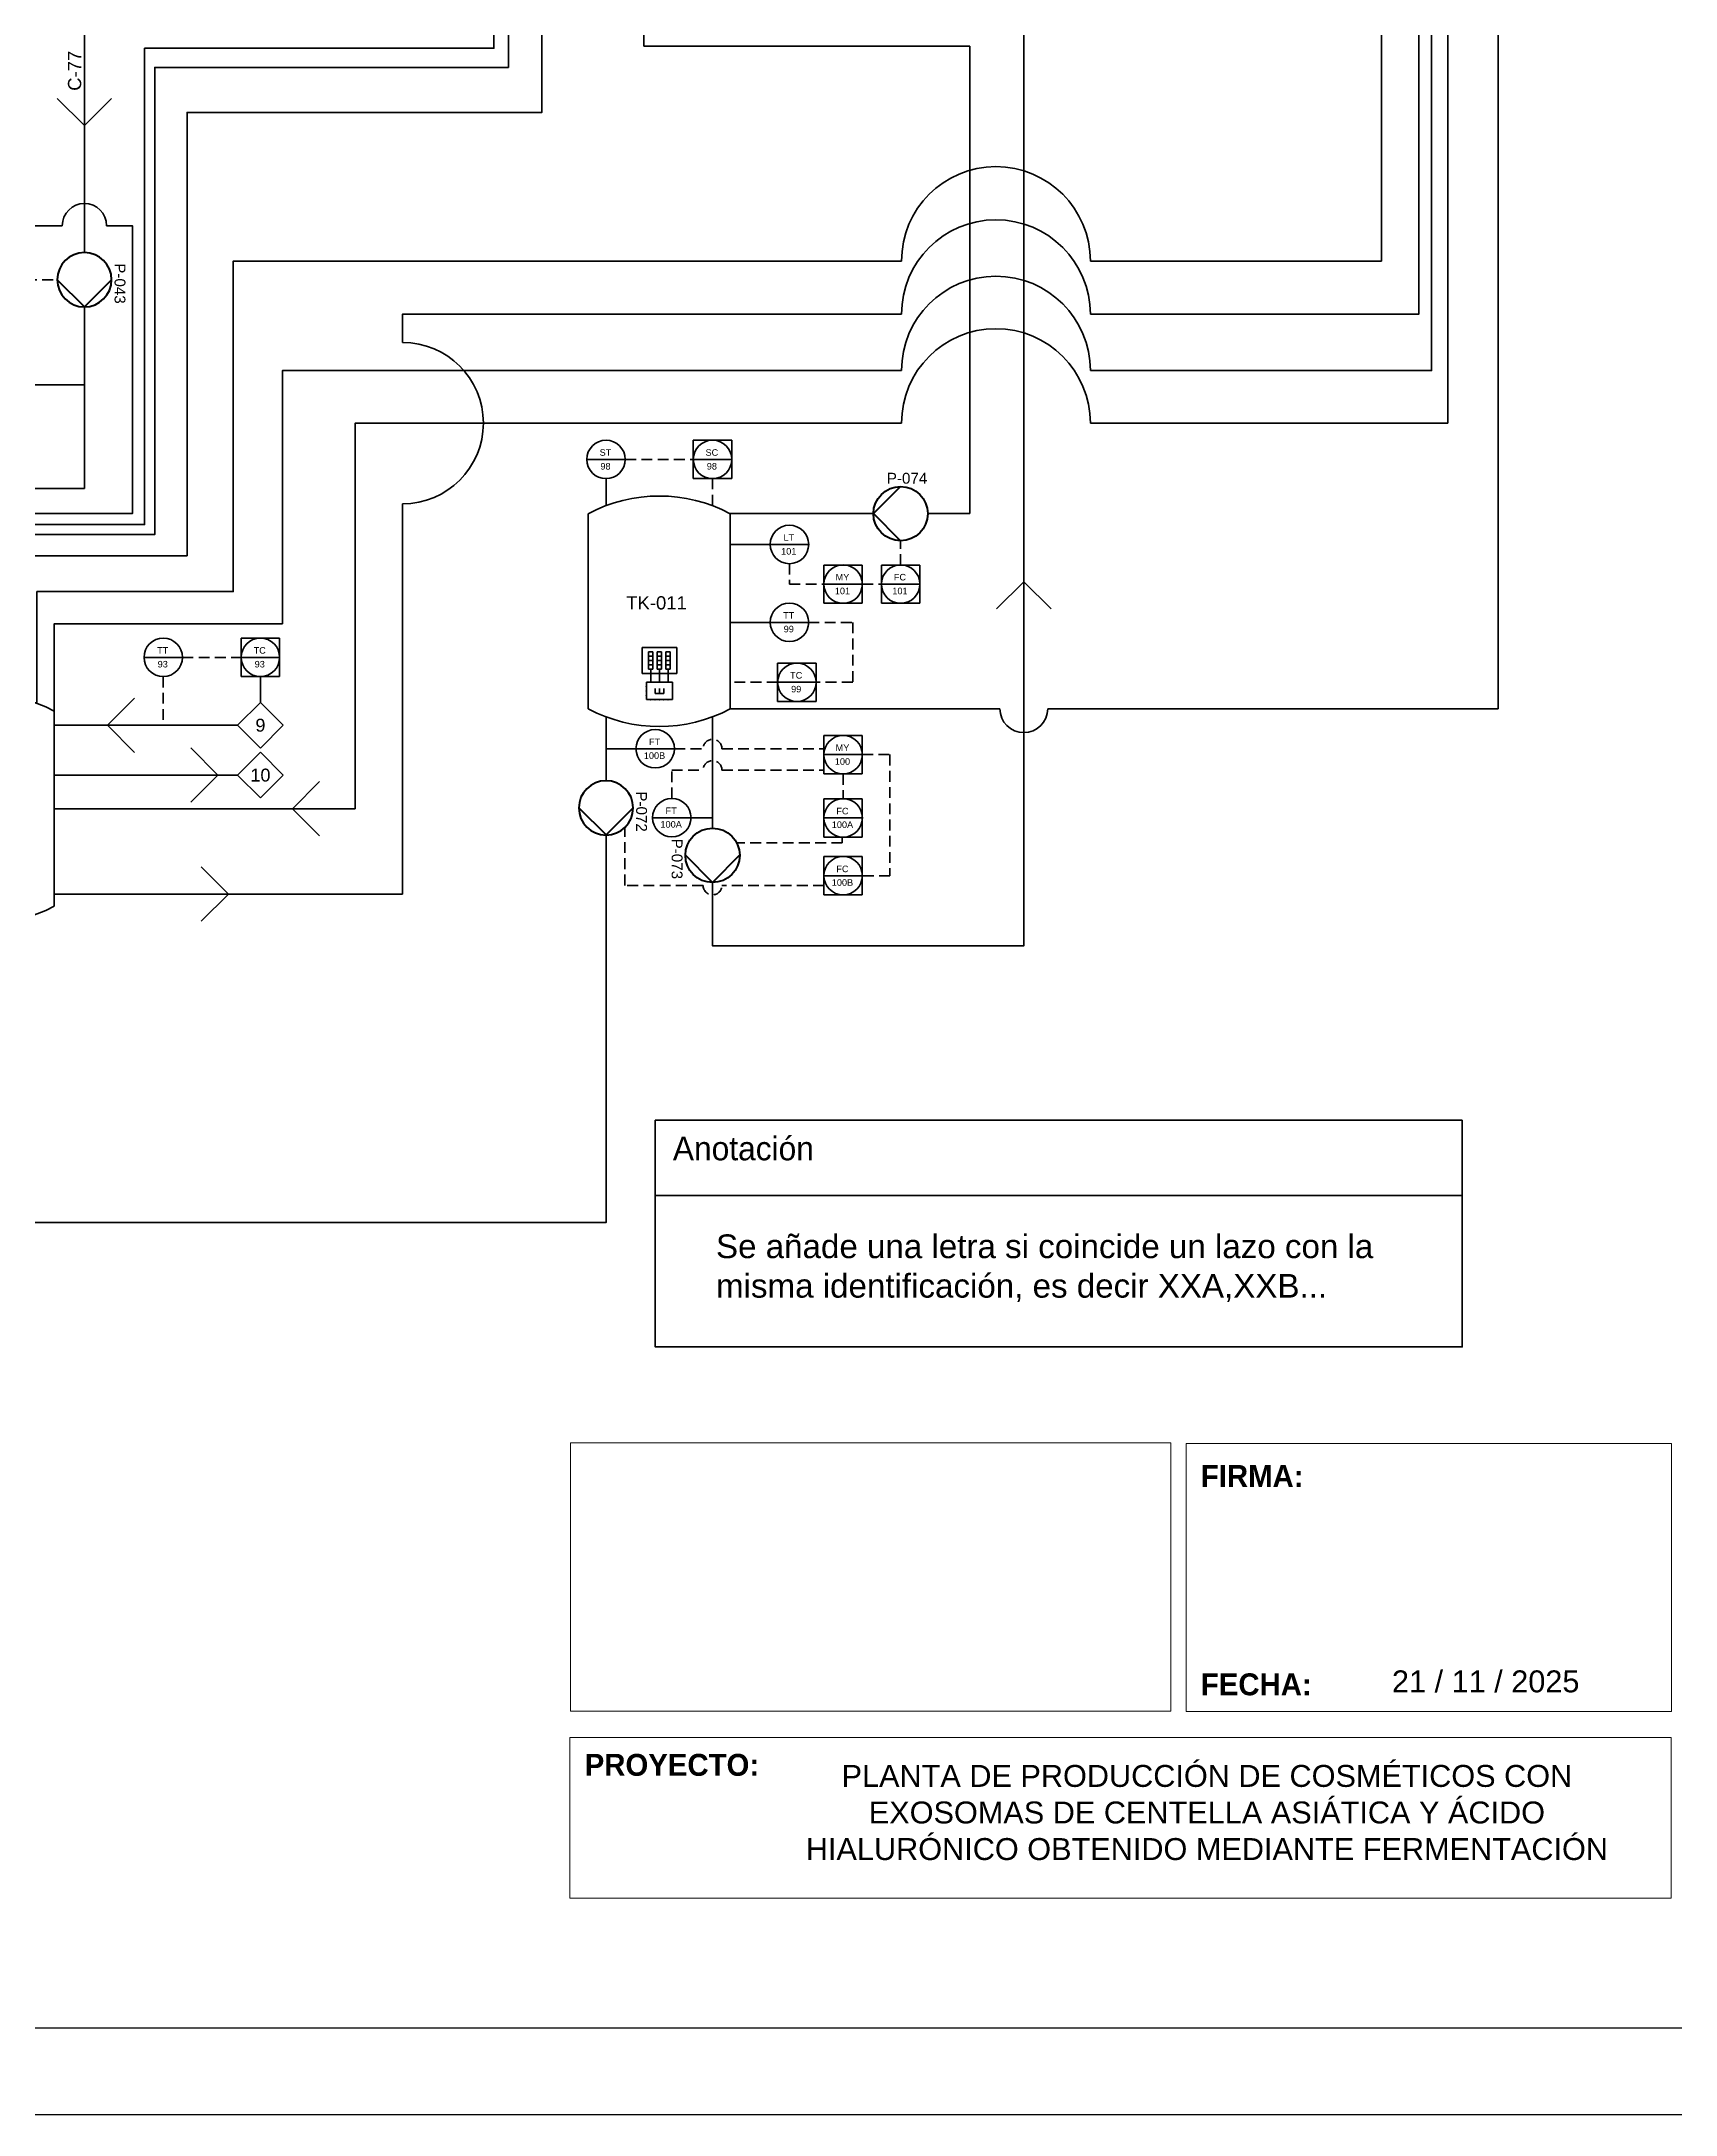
# Paper-space layout 'P&D' of a CAD drawing. Header units: inches, sheet in millimetres. Extents: x 10 to 410, y 10 to 291.
# Drawn here: x 257.3 to 351.6, y 10 to 129.7 of the extents above; entities that cross this region are included whole.
import ezdxf
from ezdxf.enums import TextEntityAlignment as Align

# ---------------------------------------------------------------- set-up
doc = ezdxf.new("R2010")
doc.units = ezdxf.units.IN
doc.header["$LTSCALE"] = 5
doc.header["$MEASUREMENT"] = 0
doc.linetypes.add('DASHED2', pattern=[0.375, 0.25, -0.125])
doc.linetypes.add('LÍNEAS_OCULTAS2', pattern=[0.1875, 0.125, -0.0625])
doc.layers.add('11. LEYENDA', color=7, linetype='Continuous', lineweight=9)
doc.styles.get("Standard").update_dxf_attribs({"font": 'arial.ttf'})
doc.styles.add('TEXTO_CUADRO', font='arial.ttf', dxfattribs={"height": 2})
doc.styles.add('TEXTO_INSTRUMENTOS', font='arial.ttf', dxfattribs={"height": 1})

# ---------------------------------------------------------------- blocks, each defined once
blk = doc.blocks.new('bomba')
at = {"lineweight": 100}
for p, q in [((186.71, 141.99), (191.7, 137)), ((191.7, 137), (186.71, 132)), ((191.71, 137), (191.7, 137)), ((186.71, 132), (186.71, 131.99))]:
    blk.add_line(p, q, dxfattribs=at)
blk.add_circle((186.71, 137), 5, dxfattribs=at)
at = {"lineweight": 100, "style": 'TEXTO_CUADRO'}
blk.add_attdef('P-101', (183.22, 129.4), '', height=2, dxfattribs=at)
blk = doc.blocks.new('vessel with dished ends')
at = {"lineweight": 35}
for p, q in [((128, 243.23), (128, 254.23)), ((136, 254.23), (136, 243.23))]:
    blk.add_line(p, q, dxfattribs=at)
for centre, start, end in [((132, 246.73), 61.9275, 118.0725), ((132, 250.73), 241.9275, 298.0725)]:
    blk.add_arc(centre, 8.5, start, end, dxfattribs=at)
blk = doc.blocks.new('resistencia electrica')
at = {"lineweight": 35}
for p, q in [((178.26, 261.29), (182.26, 261.29)), ((178.26, 255.29), (178.26, 261.29)), ((180.26, 259.29), (179.67, 259.29)), ((179.67, 259.29), (179.67, 257.29)), ((180.26, 259.29), (180.84, 259.29)), ((182.26, 261.29), (182.26, 255.29)), ((182.26, 260.29), (184.26, 260.29)), ((184.26, 260.29), (184.26, 262.29)), ((184.26, 262.29), (190.26, 262.29)), ((184.26, 260.29), (184.26, 256.29)), ((184.26, 260.29), (185.26, 260.29)), ((185.26, 260.29), (185.26, 260.79)), ((185.26, 260.79), (189.26, 260.79)), ((185.26, 260.79), (186.26, 260.79)), ((185.26, 259.79), (185.26, 260.29)), ((189.26, 259.79), (185.26, 259.79)), ((185.26, 258.29), (185.26, 258.79)), ((185.26, 258.79), (189.26, 258.79)), ((185.26, 258.79), (186.26, 258.79)), ((186.26, 260.79), (186.26, 259.79)), ((186.26, 258.79), (186.26, 257.79)), ((187.26, 260.79), (187.26, 259.79)), ((187.26, 258.79), (187.26, 257.79)), ((188.26, 260.79), (188.26, 259.79)), ((188.26, 258.79), (188.26, 257.79)), ((189.26, 260.79), (189.26, 259.79)), ((189.26, 258.79), (189.26, 257.79)), ((190.26, 262.29), (190.26, 254.29)), ((182.26, 255.29), (178.26, 255.29)), ((179.67, 258.29), (180.84, 258.29)), ((179.67, 257.29), (180.84, 257.29)), ((182.26, 258.29), (184.26, 258.29)), ((182.26, 256.29), (184.26, 256.29)), ((184.26, 258.29), (185.26, 258.29)), ((184.26, 256.29), (184.26, 254.29)), ((184.26, 256.29), (185.26, 256.29)), ((184.26, 254.29), (190.26, 254.29)), ((185.26, 257.79), (185.26, 258.29)), ((189.26, 257.79), (185.26, 257.79)), ((185.26, 256.29), (185.26, 256.79)), ((185.26, 256.79), (189.26, 256.79)), ((185.26, 256.79), (186.26, 256.79)), ((185.26, 255.79), (185.26, 256.29)), ((189.26, 255.79), (185.26, 255.79)), ((186.26, 256.79), (186.26, 255.79)), ((187.26, 256.79), (187.26, 255.79)), ((188.26, 256.79), (188.26, 255.79)), ((189.26, 256.79), (189.26, 255.79))]:
    blk.add_line(p, q, dxfattribs=at)
for p in [(178.26, 260.29), (178.26, 259.29), (179.26, 261.29), (180.26, 261.29), (181.26, 261.29), (186.26, 260.79), (186.26, 258.79), (187.26, 260.79), (187.26, 258.79), (188.26, 260.79), (188.26, 258.79), (178.26, 258.29), (178.26, 257.29), (178.26, 256.29), (186.26, 256.79), (187.26, 256.79), (188.26, 256.79)]:
    blk.add_point(p, dxfattribs=at)
blk = doc.blocks.new('NUMERADOR_DE_LINEA')
blk.add_lwpolyline([(3.54, -3.54), (7.07, 0), (3.54, 3.54), (0, 0)], close=True)
at = {"style": 'TEXTO_CUADRO'}
blk.add_attdef('NL', text='', height=2, dxfattribs=at).set_placement((3.54, 0), align=Align.MIDDLE_CENTER)

psp = doc.layouts.new('P&D')

# ---------------------------------------------------------------- linework, layer by layer
at = {"color": 1, "lineweight": 35}
for p, q in [((292.02, 158.7), (292.02, 129.46)), ((292.02, 129.46), (310.85, 129.46)), ((310.85, 129.46), (310.85, 102.46)), ((297.01, 102.46), (305.28, 102.46)), ((308.42, 102.46), (309.58, 102.46)), ((310.85, 102.46), (309.58, 102.46)), ((313.96, 98.53), (312.39, 96.96)), ((313.96, 98.53), (315.53, 96.96)), ((289.84, 90.73), (289.84, 87.03)), ((295.99, 90.73), (295.99, 84.3)), ((289.84, 83.89), (289.84, 79.46)), ((295.99, 81.16), (295.99, 79.46))]:
    psp.add_line(p, q, dxfattribs=at)
at = {"lineweight": 35}
for p, q in [((259.73, 124.87), (259.73, 133.59)), ((259.73, 124.87), (258.16, 126.44)), ((259.73, 124.87), (261.3, 126.44)), ((259.73, 117.53), (259.73, 124.87)), ((259.73, 103.92), (259.73, 114.39)), ((294.88, 105.59), (294.88, 106.7)), ((294.88, 106.7), (295.99, 106.7)), ((297.1, 106.7), (295.99, 106.7)), ((297.1, 105.59), (297.1, 106.7)), ((288.74, 105.59), (290.95, 105.59)), ((294.88, 105.59), (297.1, 105.59)), ((294.88, 105.59), (294.88, 104.49)), ((297.1, 105.59), (297.1, 104.49)), ((294.88, 104.49), (295.99, 104.49)), ((297.1, 104.49), (295.99, 104.49)), ((252.98, 103.92), (259.73, 103.92)), ((299.32, 100.68), (301.53, 100.68)), ((302.42, 98.39), (302.42, 99.49)), ((302.42, 99.49), (303.53, 99.49)), ((304.63, 99.49), (303.53, 99.49)), ((304.63, 98.39), (304.63, 99.49)), ((305.74, 98.39), (305.74, 99.49)), ((305.74, 99.49), (306.85, 99.49)), ((307.95, 99.49), (306.85, 99.49)), ((307.95, 98.39), (307.95, 99.49)), ((302.42, 98.39), (304.63, 98.39)), ((302.42, 98.39), (302.42, 97.28)), ((304.63, 98.39), (304.63, 97.28)), ((305.74, 98.39), (307.95, 98.39)), ((305.74, 98.39), (305.74, 97.28)), ((307.95, 98.39), (307.95, 97.28)), ((302.42, 97.28), (303.53, 97.28)), ((304.63, 97.28), (303.53, 97.28)), ((305.74, 97.28), (306.85, 97.28)), ((307.95, 97.28), (306.85, 97.28)), ((299.32, 96.18), (301.53, 96.18)), ((268.78, 94.16), (268.78, 95.27)), ((268.78, 95.27), (269.89, 95.27)), ((270.99, 95.27), (269.89, 95.27)), ((270.99, 94.16), (270.99, 95.27)), ((263.18, 94.16), (265.39, 94.16)), ((268.78, 94.16), (270.99, 94.16)), ((268.78, 94.16), (268.78, 93.05)), ((270.99, 94.16), (270.99, 93.05)), ((299.75, 92.72), (299.75, 93.82)), ((299.75, 93.82), (300.86, 93.82)), ((301.97, 93.82), (300.86, 93.82)), ((301.97, 92.72), (301.97, 93.82)), ((268.78, 93.05), (269.89, 93.05)), ((270.99, 93.05), (269.89, 93.05)), ((299.75, 92.72), (301.97, 92.72)), ((299.75, 92.72), (299.75, 91.61)), ((301.97, 92.72), (301.97, 91.61)), ((299.75, 91.61), (300.86, 91.61)), ((301.97, 91.61), (300.86, 91.61)), ((291.57, 88.88), (293.79, 88.88)), ((302.42, 88.54), (302.42, 89.64)), ((302.42, 89.64), (303.53, 89.64)), ((304.63, 89.64), (303.53, 89.64)), ((304.63, 88.54), (304.63, 89.64)), ((302.42, 88.54), (304.63, 88.54)), ((302.42, 88.54), (302.42, 87.43)), ((302.42, 87.43), (303.53, 87.43)), ((304.63, 87.43), (303.53, 87.43)), ((304.63, 88.54), (304.63, 87.43)), ((302.42, 84.89), (302.42, 85.99)), ((302.42, 85.99), (303.53, 85.99)), ((304.63, 85.99), (303.53, 85.99)), ((304.63, 84.89), (304.63, 85.99)), ((292.53, 84.9), (294.75, 84.9)), ((302.42, 84.89), (304.63, 84.89)), ((302.42, 84.89), (302.42, 83.78)), ((304.63, 84.89), (304.63, 83.78)), ((302.42, 83.78), (303.53, 83.78)), ((302.42, 81.55), (302.42, 82.65)), ((302.42, 82.65), (303.53, 82.65)), ((304.63, 83.78), (303.53, 83.78)), ((304.63, 82.65), (303.53, 82.65)), ((304.63, 81.55), (304.63, 82.65)), ((302.42, 81.55), (304.63, 81.55)), ((302.42, 81.55), (302.42, 80.44)), ((304.63, 81.55), (304.63, 80.44)), ((302.42, 80.44), (303.53, 80.44)), ((304.63, 80.44), (303.53, 80.44)), ((292.68, 63.07), (292.68, 67.43)), ((292.68, 67.43), (339.27, 67.43)), ((339.27, 67.43), (339.27, 63.07))]:
    psp.add_line(p, q, dxfattribs=at)
at = {"color": 3, "linetype": 'LÍNEAS_OCULTAS2', "lineweight": 35}
for p, q in [((256.36, 115.96), (258.16, 115.96)), ((290.95, 105.59), (294.88, 105.59)), ((295.99, 104.49), (295.99, 102.92)), ((306.85, 99.49), (306.85, 100.89)), ((300.43, 99.57), (300.43, 98.39)), ((300.43, 98.39), (302.42, 98.39)), ((304.63, 98.39), (305.74, 98.39)), ((301.53, 96.18), (304.08, 96.18)), ((304.08, 96.18), (304.08, 92.72)), ((265.39, 94.16), (268.78, 94.16)), ((264.28, 93.05), (264.28, 90.24)), ((299.75, 92.72), (297.01, 92.72)), ((304.08, 92.72), (301.97, 92.72))]:
    psp.add_line(p, q, dxfattribs=at)
at = {"color": 3, "lineweight": 35}
for p, q in [((256.36, 109.9), (259.73, 109.9)), ((289.84, 104.49), (289.84, 102.92)), ((297.01, 100.68), (301.53, 100.68)), ((299.32, 96.18), (297.01, 96.18)), ((269.89, 93.05), (269.89, 91.56)), ((291.57, 88.88), (289.84, 88.88)), ((294.75, 84.9), (295.99, 84.9))]:
    psp.add_line(p, q, dxfattribs=at)
at = {"color": 5, "lineweight": 35}
for p, q in [((261.06, 90.24), (262.63, 91.81)), ((257.99, 90.24), (268.57, 90.24)), ((261.06, 90.24), (262.63, 88.67)), ((267.44, 87.36), (265.88, 88.93)), ((257.99, 87.36), (268.57, 87.36)), ((267.44, 87.36), (265.88, 85.79)), ((271.74, 85.42), (273.31, 86.99)), ((268.13, 85.42), (257.99, 85.42)), ((268.13, 85.42), (271.74, 85.42)), ((271.74, 85.42), (273.31, 83.85)), ((271.74, 85.42), (275.36, 85.42)), ((268.04, 80.49), (266.47, 82.06)), ((277.29, 80.49), (257.99, 80.49)), ((268.04, 80.49), (266.47, 78.92)), ((278.1, 80.49), (277.29, 80.49))]:
    psp.add_line(p, q, dxfattribs=at)
for points in [[(10, 10), (410, 10), (410, 290.6), (10, 290.6)], [(15, 15), (405, 15), (405, 285.6), (15, 285.6)]]:
    psp.add_lwpolyline(points, close=True)
at = {"color": 1, "lineweight": 35}
for points in [[(58.28, 267.65), (58.28, 273.41), (16.59, 273.41), (16.59, 61.51), (289.84, 61.51), (289.84, 81.68)], [(82.32, 267.65), (82.32, 271.19), (369.15, 271.19), (397.93, 271.19), (397.93, 161.73), (341.34, 161.73), (341.34, 91.19), (315.34, 91.19)], [(308.29, 147.83), (308.29, 131.59), (313.96, 131.59), (313.96, 77.49), (295.99, 77.49), (295.99, 79.46)], [(312.58, 91.19), (297.01, 91.19)]]:
    psp.add_lwpolyline(points, dxfattribs=at)
at = {"color": 5, "lineweight": 35}
for points in [[(120.02, 270.55), (396.56, 270.55), (396.56, 164.52), (338.43, 164.52), (338.43, 107.69), (317.8, 107.69)], [(120.02, 269.73), (394.92, 269.73), (394.92, 166.09), (337.5, 166.09), (337.5, 110.72), (317.8, 110.72)], [(317.8, 113.98), (336.77, 113.98), (336.77, 168.38), (394.02, 168.38), (394.02, 236.99), (384.81, 236.99)], [(346.39, 169.63), (334.6, 169.63), (334.6, 117.05), (317.8, 117.05)], [(291.31, 158.7), (291.31, 143.26), (283.37, 143.26), (283.37, 129.34), (263.2, 129.34), (263.2, 101.83), (254.22, 101.83), (253.82, 101.83), (253.82, 92.07)], [(290.91, 141.44), (284.21, 141.44), (284.21, 128.23), (267.72, 128.23), (263.79, 128.23), (263.79, 101.25), (254.22, 101.25), (254.22, 92.07)], [(290.91, 139.87), (286.14, 139.87), (286.14, 125.63), (265.66, 125.63), (265.66, 100.03), (255.65, 100.03), (255.65, 91.9)], [(252.83, 128.51), (252.83, 119.09), (258.45, 119.09)], [(261.01, 119.09), (262.5, 119.09), (262.5, 102.46), (253.25, 102.46), (253.25, 92.07)], [(306.89, 117.05), (268.32, 117.05), (268.32, 97.96), (256.99, 97.96), (256.99, 91.51)], [(278.1, 112.35), (278.1, 113.98), (306.89, 113.98)], [(306.89, 110.72), (271.16, 110.72), (271.16, 96.1), (257.99, 96.1), (257.99, 91.05)], [(306.89, 107.69), (275.36, 107.69), (275.36, 85.42)], [(278.1, 80.49), (278.1, 103.03)]]:
    psp.add_lwpolyline(points, dxfattribs=at)
at = {"color": 3, "linetype": 'LÍNEAS_OCULTAS2', "lineweight": 35}
for points in [[(293.79, 88.88), (295.44, 88.88)], [(296.53, 88.88), (302.42, 88.88)], [(293.64, 86.01), (293.64, 87.65), (295.44, 87.65)], [(296.53, 87.65), (302.42, 87.65)], [(303.53, 87.43), (303.53, 85.99)], [(304.63, 88.54), (306.23, 88.54), (306.23, 81.55), (304.63, 81.55)], [(295.44, 80.99), (290.93, 80.99), (290.93, 84.33)], [(303.48, 83.78), (303.48, 83.44), (297.39, 83.44)], [(302.42, 80.99), (296.53, 80.99)]]:
    psp.add_lwpolyline(points, dxfattribs=at)
at = {"lineweight": 35}
psp.add_lwpolyline([(292.68, 63.07), (292.68, 54.33), (339.27, 54.33), (339.27, 63.07), (292.68, 63.07)], dxfattribs=at)
for centre in [(289.84, 105.59), (295.99, 105.59), (300.43, 100.68), (303.53, 98.39), (306.85, 98.39), (300.43, 96.18), (264.28, 94.16), (269.89, 94.16), (300.86, 92.72), (292.68, 88.88), (303.53, 88.54), (293.64, 84.9), (303.53, 84.89), (303.53, 81.55)]:
    psp.add_circle(centre, 1.11, dxfattribs=at)
at = {"color": 5, "lineweight": 35}
for centre, radius, start, end in [((312.35, 117.05), 5.45, 0, 180), ((259.73, 119.09), 1.28, 0, 180), ((312.35, 113.98), 5.45, 0, 180), ((312.35, 110.72), 5.45, 0, 180), ((312.35, 107.69), 5.45, 0, 180), ((278.1, 107.69), 4.66, 270, 90)]:
    psp.add_arc(centre, radius, start, end, dxfattribs=at)
at = {"color": 1, "lineweight": 35}
psp.add_arc((313.96, 91.19), 1.38, 180, 0, dxfattribs=at)
at = {"color": 3, "linetype": 'LÍNEAS_OCULTAS2', "lineweight": 35}
for centre, start, end in [((295.99, 88.88), 0, 180), ((295.99, 87.65), 0, 180), ((295.99, 80.99), 180, 0)]:
    psp.add_arc(centre, 0.545, start, end, dxfattribs=at)
at = {"layer": '11. LEYENDA', "ltscale": 0.05}
for points in [[(322.44, 33.29), (287.79, 33.29), (287.79, 48.8), (322.44, 48.8)], [(323.34, 48.76), (351.34, 48.76), (351.34, 33.27), (323.34, 33.27)], [(287.76, 31.77), (351.33, 31.77), (351.33, 22.5), (287.76, 22.5)]]:
    psp.add_lwpolyline(points, close=True, dxfattribs=at)

# ---------------------------------------------------------------- block references
at = {"color": 1, "linetype": 'DASHED2', "lineweight": 35}
ref = psp.add_blockref('bomba', (302.71, 174.54), dxfattribs=dict(at, xscale=-0.3137173204244906, yscale=0.3137173204244906, zscale=0.3137173204244906, rotation=90.00000000000959))
ref.add_attrib('P-101', 'P-043', (261.47, 116.92), dxfattribs={"lineweight": 100, "height": 0.627, "rotation": 270, "style": 'TEXTO_CUADRO'})
ref = psp.add_blockref('bomba', (365.42, 145.44), dxfattribs=dict(at, xscale=0.3137173204244906, yscale=0.3137173204244906, zscale=0.3137173204244906, rotation=179.9999999999998))
ref.add_attrib('P-101', 'P-074', (306.05, 104.19), dxfattribs={"lineweight": 100, "height": 0.627, "style": 'TEXTO_CUADRO'})
at = {"color": 3, "linetype": 'LÍNEAS_OCULTAS2', "lineweight": 35, "xscale": 1.024361001701435, "yscale": 1.024361001701435, "zscale": 1.024361001701435}
for p in [(157.7, -157.97), (118.67, -169.37)]:
    psp.add_blockref('vessel with dished ends', p, dxfattribs=at)
at = {"lineweight": 35, "xscale": 0.24987265795442, "yscale": 0.24987265795442, "zscale": 0.24987265795442, "rotation": 90}
psp.add_blockref('resistencia electrica', (357.46, 47.18), dxfattribs=at)
at = {"color": 5, "lineweight": 35, "xscale": 0.3730871153243692, "yscale": 0.3730871153243692, "zscale": 0.3730871153243692}
for p, values in [((268.57, 90.24), {'NL': '9'}), ((268.57, 87.36), {'NL': '10'})]:
    psp.add_blockref('NUMERADOR_DE_LINEA', p, dxfattribs=at).add_auto_attribs(values)
at = {"color": 1, "linetype": 'DASHED2', "lineweight": 35}
ref = psp.add_blockref('bomba', (332.82, 144.04), dxfattribs=dict(at, xscale=-0.3137173204244906, yscale=0.3137173204244906, zscale=0.3137173204244906, rotation=90.00000000000959))
ref.add_attrib('P-101', 'P-072', (291.58, 86.42), dxfattribs={"lineweight": 100, "height": 0.627, "rotation": 270, "style": 'TEXTO_CUADRO'})
ref = psp.add_blockref('bomba', (253.01, 141.3), dxfattribs=dict(at, xscale=0.3137173204244906, yscale=0.3137173204244906, zscale=0.3137173204244906, rotation=269.9999999999905))
ref.add_attrib('P-101', 'P-073', (293.63, 83.69), dxfattribs={"lineweight": 100, "height": 0.627, "rotation": 270, "style": 'TEXTO_CUADRO'})

# ---------------------------------------------------------------- texts
at = {"lineweight": 35, "insert": (258.78, 126.58), "char_height": 0.763, "attachment_point": 1, "rotation": 90, "style": 'TEXTO_INSTRUMENTOS'}
psp.add_mtext_dynamic_manual_height_columns('\\pxqc;C-77', width=2.91, gutter_width=3.81, heights=[0], dxfattribs=at)
at = {"lineweight": 35, "style": 'TEXTO_INSTRUMENTOS'}
for s, width, gutter_width, insert, char_height, attachment_point in [('\\pxqc;ST', 1.4414, 1.89, (289.09, 106.18), 0.378, 1), ('\\pxqc;98', 1.4414, 1.89, (289.09, 105), 0.378, 7), ('\\pxqc;SC', 1.4414, 1.89, (295.23, 106.18), 0.378, 1), ('\\pxqc;98', 1.4414, 1.89, (295.23, 105), 0.378, 7), ('\\pxqc;LT', 1.4414, 1.89, (299.67, 101.27), 0.378, 1), ('\\pxqc;101', 1.4414, 1.89, (299.67, 100.09), 0.378, 7), ('\\pxqc;101', 1.4414, 1.89, (302.77, 97.8), 0.378, 7), ('\\pxqc;MY', 1.4414, 1.89, (302.77, 98.98), 0.378, 1), ('\\pxqc;101', 1.4414, 1.89, (306.09, 97.8), 0.378, 7), ('\\pxqc;FC', 1.4414, 1.89, (306.09, 98.98), 0.378, 1), ('TK-011', 2.91, 3.81, (291.01, 97.69), 0.763, 1), ('\\pxqc;TT', 1.4414, 1.89, (299.67, 96.77), 0.378, 1), ('\\pxqc;99', 1.4414, 1.89, (299.67, 95.6), 0.378, 7), ('\\pxqc;TT', 1.4414, 1.89, (263.53, 94.75), 0.378, 1), ('\\pxqc;TC', 1.4414, 1.89, (269.13, 94.75), 0.378, 1), ('\\pxqc;93', 1.4414, 1.89, (263.53, 93.57), 0.378, 7), ('\\pxqc;93', 1.4414, 1.89, (269.13, 93.57), 0.378, 7), ('\\pxqc;TC', 1.4414, 1.89, (300.1, 93.31), 0.378, 1), ('\\pxqc;99', 1.4414, 1.89, (300.1, 92.13), 0.378, 7), ('\\pxqc;100B', 1.4414, 1.89, (291.92, 88.29), 0.378, 7), ('\\pxqc;FT', 1.4414, 1.89, (291.92, 89.47), 0.378, 1), ('\\pxqc;MY', 1.4414, 1.89, (302.77, 89.13), 0.378, 1), ('\\pxqc;100', 1.4414, 1.89, (302.77, 87.95), 0.378, 7), ('\\pxqc;FT', 1.4414, 1.89, (292.88, 85.49), 0.378, 1), ('\\pxqc;FC', 1.4414, 1.89, (302.77, 85.47), 0.378, 1), ('\\pxqc;100A', 1.4414, 1.89, (292.88, 84.32), 0.378, 7), ('\\pxqc;100A', 1.4414, 1.89, (302.77, 84.3), 0.378, 7), ('\\pxqc;FC', 1.4414, 1.89, (302.77, 82.13), 0.378, 1), ('\\pxqc;100B', 1.4414, 1.89, (302.77, 80.96), 0.378, 7)]:
    psp.add_mtext_dynamic_manual_height_columns(s, width=width, gutter_width=gutter_width, heights=[0], dxfattribs=dict(at, insert=insert, char_height=char_height, attachment_point=attachment_point))
at = {"color": 6, "lineweight": 35, "char_height": 1.3688, "attachment_point": 1, "style": 'TEXTO_INSTRUMENTOS'}
for s, insert in [('{\\fCascadia Code ExtraLight|b0|i0|c0|p49;\\C0;Anotación}', (293.7, 66.48)), ('{\\C0;Se añade una letra si coincide un lazo con la misma identificación, es decir XXA,XXB...}', (296.19, 60.83))]:
    psp.add_mtext_dynamic_manual_height_columns(s, width=43.7451, gutter_width=5, heights=[0], dxfattribs=dict(at, insert=insert))
at = {"layer": '11. LEYENDA', "ltscale": 0.05, "attachment_point": 1}
for s, width, insert, char_height in [('{\\fCascadia Code ExtraLight|b1|i0|c0|p49;FIRMA:}', 6.4045, (324.18, 47.51), 1.2668), ('{\\fCascadia Code ExtraLight|b1|i0|c0|p49;FECHA:}', 6.4045, (324.18, 35.48), 1.2668), ('\\pxqc;21 / 11 / 2025', 39.167, (321.04, 35.65), 1.2668), ('{\\fCascadia Code ExtraLight|b1|i0|c0|p49;PROYECTO:}', 7.0624, (288.61, 30.83), 1.2668), ('\\pxqc;PLANTA DE PRODUCCIÓN DE COSMÉTICOS CON EXOSOMAS DE CENTELLA ASIÁTICA Y ÁCIDO HIALURÓNICO OBTENIDO MEDIANTE FERMENTACIÓN', 51.3381, (298.86, 30.19), 1.26685)]:
    psp.add_mtext_dynamic_manual_height_columns(s, width=width, gutter_width=6.33, heights=[0], dxfattribs=dict(at, insert=insert, char_height=char_height))

doc.saveas('drawing.dxf')
